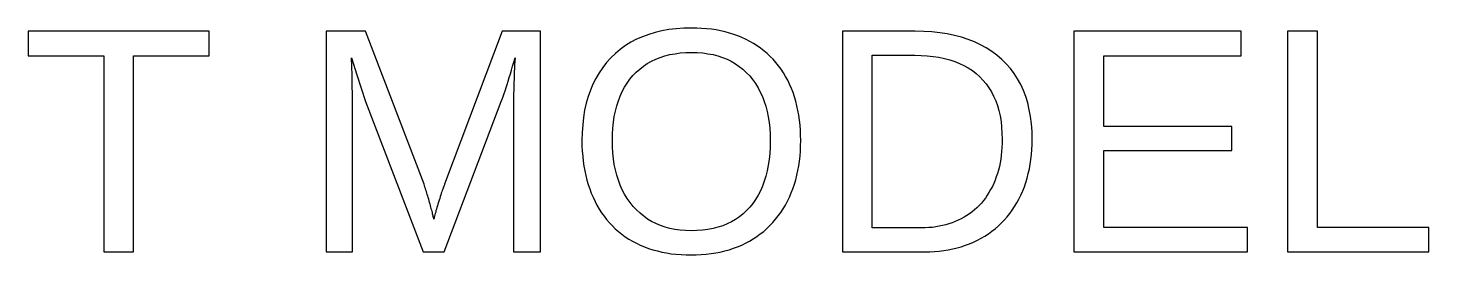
# Model space of a CAD drawing. Extents: x -27 to 133, y -77 to 15.
# Drawn here: x 123.38 to 133.39, y -33.14 to -31.52 of the extents above; entities that cross this region are included whole.
import ezdxf

# ---------------------------------------------------------------- set-up
doc = ezdxf.new("R2010")
doc.units = 0
doc.layers.get('0').update_dxf_attribs({"linetype": 'CONTINUOUS'})

msp = doc.modelspace()

# ---------------------------------------------------------------- linework, layer by layer
for points in [[(124.129, -31.7169), (124.67, -31.7169), (124.67, -31.5424), (123.375, -31.5424), (123.375, -31.7169), (123.916, -31.7169), (123.916, -33.1189), (124.129, -33.1189)], [(125.696, -32.0672), (125.692, -31.8557), (125.689, -31.7315), (125.725, -31.8546), (125.788, -32.0448), (126.201, -33.1189), (126.351, -33.1189), (126.758, -32.0448), (126.765, -32.0269), (126.772, -32.0079), (126.779, -31.988), (126.786, -31.967), (126.793, -31.9449), (126.801, -31.9219), (126.808, -31.8978), (126.816, -31.8726), (126.824, -31.8465), (126.832, -31.8193), (126.84, -31.791), (126.848, -31.7618), (126.857, -31.7315), (126.855, -31.7563), (126.854, -31.7814), (126.853, -31.8066), (126.851, -31.8319), (126.85, -31.8574), (126.85, -31.8831), (126.849, -31.9089), (126.848, -31.9349), (126.848, -31.961), (126.847, -31.9873), (126.847, -32.0138), (126.847, -32.0404), (126.847, -32.0672), (126.847, -33.1189), (127.039, -33.1189), (127.039, -31.5424), (126.765, -31.5424), (126.353, -32.6356), (126.352, -32.6396), (126.35, -32.6444), (126.348, -32.65), (126.345, -32.6564), (126.343, -32.6636), (126.34, -32.6717), (126.337, -32.6805), (126.334, -32.6901), (126.33, -32.7005), (126.327, -32.7118), (126.323, -32.7238), (126.319, -32.7366), (126.315, -32.7503), (126.31, -32.764), (126.306, -32.7772), (126.302, -32.7899), (126.299, -32.802), (126.296, -32.8135), (126.292, -32.8245), (126.29, -32.835), (126.287, -32.8449), (126.284, -32.8543), (126.282, -32.8631), (126.28, -32.8713), (126.279, -32.879), (126.277, -32.8862), (126.276, -32.8808), (126.275, -32.8749), (126.273, -32.8685), (126.272, -32.8616), (126.27, -32.8542), (126.268, -32.8463), (126.266, -32.8379), (126.264, -32.829), (126.261, -32.8196), (126.258, -32.8097), (126.256, -32.7994), (126.253, -32.7885), (126.25, -32.7771), (126.246, -32.7655), (126.243, -32.7541), (126.24, -32.7428), (126.237, -32.7315), (126.234, -32.7204), (126.23, -32.7094), (126.227, -32.6985), (126.224, -32.6878), (126.22, -32.6771), (126.217, -32.6665), (126.213, -32.6561), (126.21, -32.6458), (126.207, -32.6356), (125.787, -31.5424), (125.506, -31.5424), (125.506, -33.1189), (125.696, -33.1189)], [(128.153, -33.1407), (128.189, -33.1389), (128.224, -33.136), (128.259, -33.1319), (128.292, -33.1266), (128.325, -33.1201), (128.357, -33.1124), (128.389, -33.1036), (128.419, -33.0936), (128.449, -33.0824), (128.478, -33.07), (128.506, -33.0565), (128.534, -33.0417), (128.561, -33.0259), (128.587, -33.009), (128.611, -32.9912), (128.635, -32.9723), (128.658, -32.9524), (128.68, -32.9315), (128.701, -32.9095), (128.72, -32.8865), (128.739, -32.8626), (128.757, -32.8375), (128.774, -32.8115), (128.79, -32.7845), (128.805, -32.7564), (128.819, -32.7275), (128.832, -32.6978), (128.844, -32.6674), (128.855, -32.6363), (128.864, -32.6044), (128.873, -32.5718), (128.88, -32.5385), (128.886, -32.5045), (128.891, -32.4697), (128.895, -32.4342), (128.898, -32.398), (128.899, -32.3611), (128.9, -32.3234), (128.899, -32.2856), (128.898, -32.2485), (128.895, -32.2123), (128.891, -32.1768), (128.886, -32.1421), (128.88, -32.1082), (128.873, -32.075), (128.865, -32.0427), (128.855, -32.0111), (128.845, -31.9803), (128.833, -31.9503), (128.82, -31.9211), (128.807, -31.8926), (128.792, -31.8651), (128.776, -31.8385), (128.759, -31.8131), (128.741, -31.7886), (128.722, -31.7651), (128.703, -31.7427), (128.682, -31.7213), (128.66, -31.701), (128.637, -31.6816), (128.613, -31.6633), (128.589, -31.646), (128.563, -31.6298), (128.536, -31.6146), (128.509, -31.6004), (128.48, -31.5874), (128.451, -31.5755), (128.421, -31.5647), (128.391, -31.5551), (128.36, -31.5466), (128.327, -31.5393), (128.295, -31.533), (128.261, -31.5279), (128.227, -31.524), (128.191, -31.5212), (128.156, -31.5195), (128.119, -31.5189), (128.063, -31.5202), (128.009, -31.5239), (127.957, -31.5302), (127.907, -31.5391), (127.859, -31.5504), (127.813, -31.5643), (127.768, -31.5807), (127.726, -31.5996), (127.685, -31.6211), (127.647, -31.645), (127.61, -31.6715), (127.576, -31.7005), (127.543, -31.7321), (127.512, -31.7658), (127.484, -31.8015), (127.458, -31.8392), (127.435, -31.8788), (127.414, -31.9204), (127.396, -31.964), (127.38, -32.0094), (127.366, -32.0569), (127.355, -32.1063), (127.347, -32.1576), (127.341, -32.2109), (127.337, -32.2662), (127.336, -32.3234), (127.336, -32.3612), (127.338, -32.3983), (127.341, -32.4347), (127.345, -32.4704), (127.349, -32.5053), (127.356, -32.5395), (127.363, -32.5729), (127.371, -32.6056), (127.38, -32.6376), (127.391, -32.6688), (127.402, -32.6993), (127.415, -32.7291), (127.429, -32.7581), (127.443, -32.7862), (127.459, -32.8133), (127.476, -32.8394), (127.494, -32.8644), (127.512, -32.8884), (127.532, -32.9113), (127.553, -32.9332), (127.574, -32.9541), (127.597, -32.9739), (127.621, -32.9927), (127.645, -33.0105), (127.671, -33.0272), (127.698, -33.0428), (127.725, -33.0574), (127.753, -33.0708), (127.783, -33.083), (127.812, -33.0941), (127.843, -33.104), (127.875, -33.1128), (127.907, -33.1203), (127.94, -33.1267), (127.974, -33.132), (128.008, -33.1361), (128.044, -33.139), (128.08, -33.1407), (128.117, -33.1413)], [(129.822, -33.1184), (129.856, -33.1166), (129.89, -33.1137), (129.923, -33.1097), (129.955, -33.1045), (129.987, -33.0982), (130.018, -33.0907), (130.048, -33.0821), (130.078, -33.0723), (130.107, -33.0613), (130.135, -33.0492), (130.163, -33.036), (130.19, -33.0216), (130.217, -33.0061), (130.242, -32.9896), (130.266, -32.9721), (130.29, -32.9536), (130.313, -32.934), (130.334, -32.9135), (130.355, -32.8919), (130.375, -32.8694), (130.394, -32.8458), (130.412, -32.8212), (130.429, -32.7956), (130.445, -32.7689), (130.46, -32.7413), (130.474, -32.7128), (130.487, -32.6836), (130.499, -32.6536), (130.509, -32.623), (130.519, -32.5916), (130.527, -32.5594), (130.535, -32.5266), (130.541, -32.493), (130.546, -32.4588), (130.55, -32.4238), (130.553, -32.388), (130.554, -32.3516), (130.555, -32.3144), (130.554, -32.2585), (130.55, -32.2045), (130.543, -32.1525), (130.534, -32.1026), (130.523, -32.0546), (130.509, -32.0087), (130.492, -31.9647), (130.473, -31.9228), (130.451, -31.8829), (130.426, -31.845), (130.399, -31.809), (130.369, -31.7751), (130.337, -31.7432), (130.303, -31.7135), (130.266, -31.6862), (130.227, -31.6612), (130.186, -31.6387), (130.143, -31.6184), (130.097, -31.6006), (130.05, -31.5852), (130, -31.5721), (129.948, -31.5614), (129.894, -31.5531), (129.838, -31.5471), (129.78, -31.5436), (129.719, -31.5424), (129.198, -31.5424), (129.198, -33.1189), (129.787, -33.1189)], [(132.095, -32.9444), (131.066, -32.9444), (131.066, -32.395), (131.982, -32.395), (131.982, -32.2227), (131.066, -32.2227), (131.066, -31.7169), (132.049, -31.7169), (132.049, -31.5424), (130.853, -31.5424), (130.853, -33.1189), (132.095, -33.1189)], [(133.392, -32.9444), (132.595, -32.9444), (132.595, -31.5424), (132.381, -31.5424), (132.381, -33.1189), (133.392, -33.1189)], [(128.077, -32.9668), (128.038, -32.9638), (128, -32.9586), (127.964, -32.9514), (127.93, -32.9421), (127.897, -32.9308), (127.865, -32.9174), (127.834, -32.902), (127.805, -32.8845), (127.777, -32.8649), (127.751, -32.8433), (127.726, -32.8196), (127.702, -32.7939), (127.68, -32.7664), (127.66, -32.7375), (127.641, -32.7071), (127.624, -32.6752), (127.609, -32.6419), (127.596, -32.6072), (127.585, -32.571), (127.575, -32.5333), (127.567, -32.4943), (127.561, -32.4537), (127.556, -32.4117), (127.554, -32.3683), (127.553, -32.3234), (127.554, -32.2782), (127.556, -32.2346), (127.561, -32.1926), (127.567, -32.1521), (127.575, -32.1133), (127.584, -32.076), (127.596, -32.0403), (127.609, -32.0061), (127.624, -31.9735), (127.64, -31.9426), (127.659, -31.9131), (127.679, -31.8853), (127.7, -31.859), (127.724, -31.8345), (127.749, -31.812), (127.775, -31.7914), (127.803, -31.7728), (127.832, -31.7562), (127.863, -31.7415), (127.895, -31.7287), (127.929, -31.7179), (127.964, -31.7091), (128.001, -31.7023), (128.039, -31.6974), (128.078, -31.6944), (128.119, -31.6934), (128.16, -31.6944), (128.199, -31.6974), (128.236, -31.7024), (128.273, -31.7093), (128.308, -31.7183), (128.341, -31.7292), (128.373, -31.7421), (128.403, -31.757), (128.433, -31.7739), (128.46, -31.7928), (128.486, -31.8136), (128.511, -31.8365), (128.535, -31.8613), (128.556, -31.8879), (128.576, -31.9159), (128.595, -31.9455), (128.611, -31.9765), (128.626, -32.0091), (128.639, -32.0431), (128.65, -32.0787), (128.66, -32.1157), (128.668, -32.1543), (128.674, -32.1943), (128.678, -32.2358), (128.681, -32.2789), (128.682, -32.3234), (128.681, -32.3699), (128.678, -32.4148), (128.674, -32.458), (128.668, -32.4996), (128.66, -32.5395), (128.651, -32.5777), (128.639, -32.6144), (128.626, -32.6493), (128.612, -32.6827), (128.595, -32.7143), (128.577, -32.7444), (128.557, -32.7728), (128.536, -32.7995), (128.513, -32.8244), (128.488, -32.8473), (128.462, -32.8682), (128.434, -32.8872), (128.405, -32.9041), (128.374, -32.919), (128.342, -32.932), (128.308, -32.943), (128.273, -32.9519), (128.236, -32.9589), (128.198, -32.9639), (128.158, -32.9669), (128.117, -32.9679)], [(129.411, -31.7136), (129.715, -31.7136), (129.761, -31.7145), (129.805, -31.7172), (129.847, -31.7218), (129.888, -31.7281), (129.927, -31.7363), (129.965, -31.7463), (130.001, -31.7582), (130.035, -31.7718), (130.067, -31.7873), (130.098, -31.8046), (130.127, -31.8237), (130.154, -31.8447), (130.18, -31.8674), (130.203, -31.8919), (130.225, -31.9181), (130.245, -31.9459), (130.263, -31.9753), (130.279, -32.0064), (130.294, -32.0391), (130.306, -32.0735), (130.316, -32.1095), (130.325, -32.1472), (130.332, -32.1866), (130.336, -32.2275), (130.339, -32.2702), (130.34, -32.3144), (130.34, -32.3441), (130.338, -32.3731), (130.336, -32.4016), (130.333, -32.4294), (130.33, -32.4566), (130.325, -32.4832), (130.32, -32.5092), (130.313, -32.5346), (130.306, -32.5593), (130.298, -32.5835), (130.29, -32.6071), (130.28, -32.63), (130.27, -32.6523), (130.258, -32.674), (130.246, -32.6948), (130.234, -32.7149), (130.22, -32.7341), (130.206, -32.7526), (130.192, -32.7702), (130.176, -32.7871), (130.16, -32.8032), (130.143, -32.8185), (130.125, -32.833), (130.107, -32.8467), (130.088, -32.8596), (130.068, -32.8717), (130.047, -32.8829), (130.026, -32.8933), (130.005, -32.9027), (129.983, -32.9113), (129.96, -32.9189), (129.937, -32.9257), (129.914, -32.9315), (129.89, -32.9365), (129.865, -32.9405), (129.841, -32.9437), (129.815, -32.9459), (129.789, -32.9473), (129.763, -32.9477), (129.411, -32.9477)]]:
    msp.add_lwpolyline(points, close=True)

doc.saveas('drawing.dxf')
